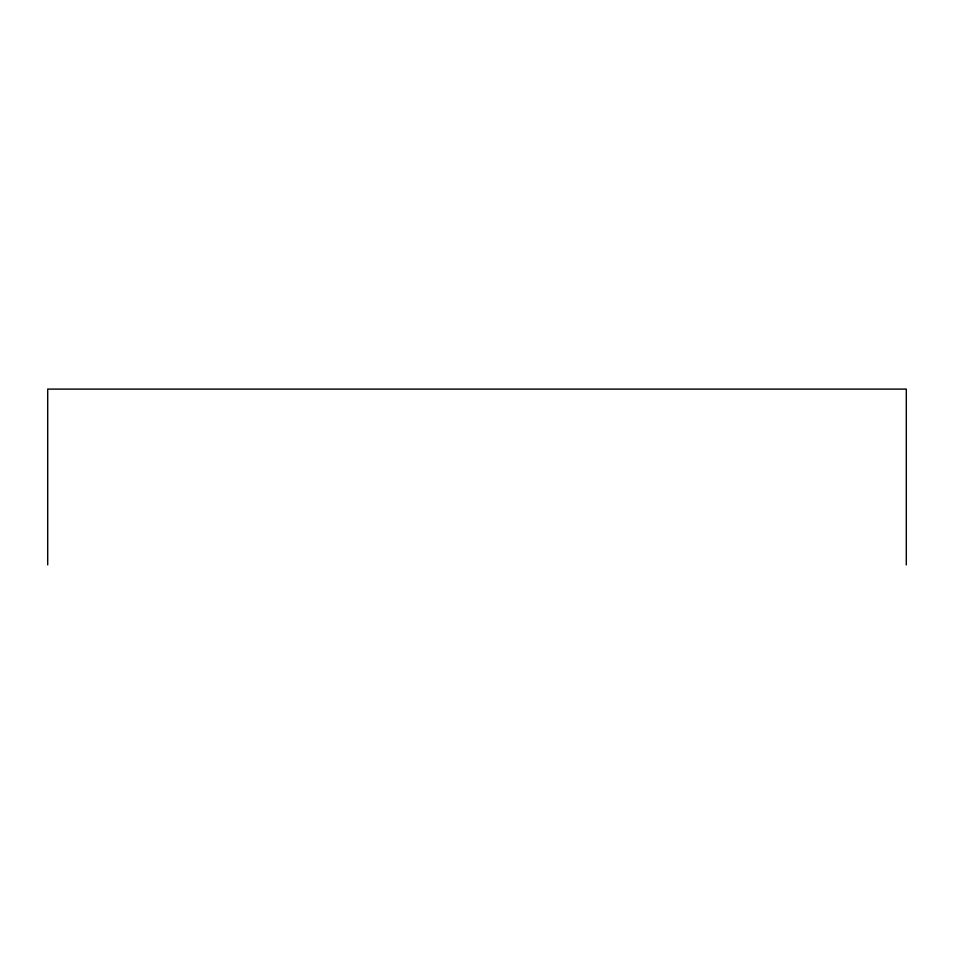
<?xml version="1.0" encoding="UTF-8"?>
<svg xmlns="http://www.w3.org/2000/svg" width="954" height="954" viewBox="0 0 954 954"><rect width="100%" height="100%" fill="white"/><g stroke="black" fill="none" stroke-linecap="round" stroke-linejoin="round"><path stroke-width="1.43" d="M906.3 564.899L906.3 389.101L47.7 389.101L47.7 564.899"/></g></svg>
